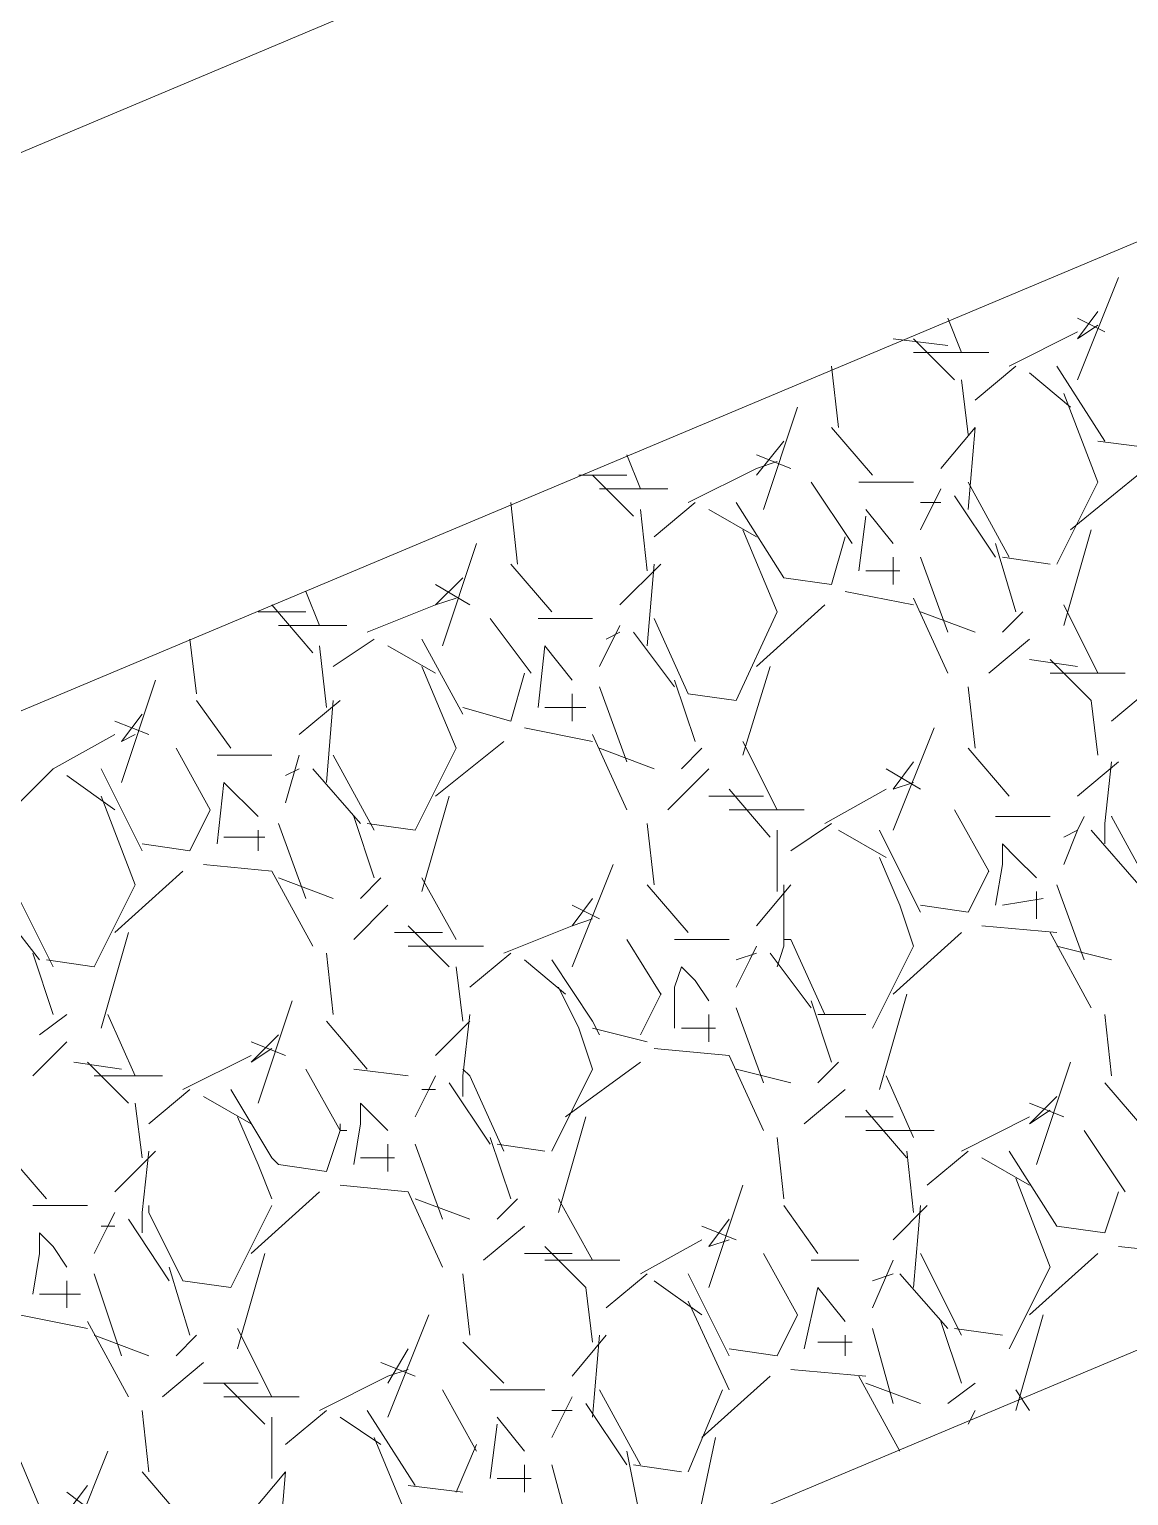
# Model space of a CAD drawing. Header units: metres. Extents: x 536111 to 536507, y 1836388 to 1836665.
# Drawn here: x 536276.285 to 536277.895, y 1836510.005 to 1836512.153 of the extents above; entities that cross this region are included whole.
import ezdxf

# ---------------------------------------------------------------- set-up
doc = ezdxf.new("R2010")
doc.units = ezdxf.units.M
doc.header["$MEASUREMENT"] = 0
doc.layers.add('Level 38', color=1, linetype='Continuous', lineweight=0)
doc.layers.add('Level 42', color=1, linetype='Continuous', lineweight=0)

msp = doc.modelspace()

# ---------------------------------------------------------------- linework, layer by layer
at = {"layer": 'Level 38', "color": 7, "linetype": 'Continuous', "lineweight": 0}
msp.add_line((536266.3, 1836533.75), (536276.75, 1836508.92), dxfattribs=at)
msp.add_line((536266.3, 1836533.75), (536276.75, 1836508.92), dxfattribs=at)
at = {"layer": 'Level 42', "color": 7, "linetype": 'Continuous', "lineweight": 0}
for p, q in [((536279.23, 1836513.22), (536271.95, 1836510.15)), ((536279.23, 1836513.22), (536271.95, 1836510.15)), ((536278.83, 1836512.23), (536272.93, 1836509.75)), ((536278.83, 1836512.23), (536272.93, 1836509.75)), ((536277.88, 1836511.79), (536277.82, 1836511.64)), ((536277.88, 1836511.79), (536277.82, 1836511.64)), ((536277.65, 1836511.68), (536277.63, 1836511.73)), ((536277.65, 1836511.68), (536277.63, 1836511.73)), ((536277.82, 1836511.7), (536277.85, 1836511.74)), ((536277.82, 1836511.7), (536277.85, 1836511.74)), ((536277.82, 1836511.73), (536277.86, 1836511.71)), ((536277.82, 1836511.73), (536277.86, 1836511.71)), ((536277.82, 1836511.71), (536277.72, 1836511.66)), ((536277.82, 1836511.71), (536277.72, 1836511.66)), ((536277.82, 1836511.7), (536277.85, 1836511.72)), ((536277.82, 1836511.7), (536277.85, 1836511.72)), ((536277.63, 1836511.69), (536277.55, 1836511.7)), ((536277.63, 1836511.69), (536277.55, 1836511.7)), ((536277.64, 1836511.64), (536277.58, 1836511.7)), ((536277.64, 1836511.64), (536277.58, 1836511.7)), ((536277.69, 1836511.68), (536277.58, 1836511.68)), ((536277.69, 1836511.68), (536277.58, 1836511.68)), ((536277.47, 1836511.57), (536277.46, 1836511.66)), ((536277.47, 1836511.57), (536277.46, 1836511.66)), ((536277.73, 1836511.66), (536277.67, 1836511.61)), ((536277.73, 1836511.66), (536277.67, 1836511.61)), ((536277.81, 1836511.6), (536277.75, 1836511.65)), ((536277.81, 1836511.6), (536277.75, 1836511.65)), ((536277.86, 1836511.55), (536277.79, 1836511.66)), ((536277.86, 1836511.55), (536277.79, 1836511.66)), ((536277.66, 1836511.56), (536277.65, 1836511.64)), ((536277.66, 1836511.56), (536277.65, 1836511.64)), ((536277.85, 1836511.49), (536277.8, 1836511.62)), ((536277.85, 1836511.49), (536277.8, 1836511.62)), ((536277.41, 1836511.6), (536277.36, 1836511.45)), ((536277.41, 1836511.6), (536277.36, 1836511.45)), ((536277.52, 1836511.5), (536277.46, 1836511.57)), ((536277.52, 1836511.5), (536277.46, 1836511.57)), ((536277.62, 1836511.51), (536277.67, 1836511.57)), ((536277.62, 1836511.51), (536277.67, 1836511.57)), ((536277.67, 1836511.57), (536277.66, 1836511.45)), ((536277.67, 1836511.57), (536277.66, 1836511.45)), ((536277.35, 1836511.5), (536277.39, 1836511.55)), ((536277.35, 1836511.5), (536277.39, 1836511.55)), ((536277.93, 1836511.54), (536277.85, 1836511.55)), ((536277.93, 1836511.54), (536277.85, 1836511.55)), ((536277.18, 1836511.48), (536277.16, 1836511.53)), ((536277.18, 1836511.48), (536277.16, 1836511.53)), ((536277.35, 1836511.53), (536277.4, 1836511.51)), ((536277.35, 1836511.53), (536277.4, 1836511.51)), ((536277.35, 1836511.51), (536277.38, 1836511.52)), ((536277.35, 1836511.51), (536277.38, 1836511.52)), ((536277.16, 1836511.5), (536277.09, 1836511.5)), ((536277.16, 1836511.5), (536277.09, 1836511.5)), ((536277.17, 1836511.44), (536277.11, 1836511.5)), ((536277.17, 1836511.44), (536277.11, 1836511.5)), ((536277.35, 1836511.51), (536277.25, 1836511.46)), ((536277.35, 1836511.51), (536277.25, 1836511.46)), ((536277.81, 1836511.42), (536277.92, 1836511.51)), ((536277.81, 1836511.42), (536277.92, 1836511.51)), ((536277.22, 1836511.48), (536277.12, 1836511.48)), ((536277.22, 1836511.48), (536277.12, 1836511.48)), ((536277.43, 1836511.49), (536277.49, 1836511.4)), ((536277.43, 1836511.49), (536277.49, 1836511.4)), ((536277.58, 1836511.49), (536277.5, 1836511.49)), ((536277.58, 1836511.49), (536277.5, 1836511.49)), ((536277.62, 1836511.48), (536277.59, 1836511.42)), ((536277.62, 1836511.48), (536277.59, 1836511.42)), ((536277.64, 1836511.47), (536277.7, 1836511.38)), ((536277.64, 1836511.47), (536277.7, 1836511.38)), ((536277.66, 1836511.49), (536277.72, 1836511.38)), ((536277.66, 1836511.49), (536277.72, 1836511.38)), ((536277.66, 1836511.49), (536277.72, 1836511.38)), ((536277.66, 1836511.49), (536277.72, 1836511.38)), ((536277.79, 1836511.37), (536277.85, 1836511.49)), ((536277.79, 1836511.37), (536277.85, 1836511.49)), ((536277, 1836511.37), (536276.99, 1836511.46)), ((536277, 1836511.37), (536276.99, 1836511.46)), ((536277.19, 1836511.36), (536277.18, 1836511.45)), ((536277.19, 1836511.36), (536277.18, 1836511.45)), ((536277.26, 1836511.46), (536277.2, 1836511.41)), ((536277.26, 1836511.46), (536277.2, 1836511.41)), ((536277.35, 1836511.41), (536277.28, 1836511.45)), ((536277.35, 1836511.41), (536277.28, 1836511.45)), ((536277.39, 1836511.35), (536277.32, 1836511.46)), ((536277.39, 1836511.35), (536277.32, 1836511.46)), ((536277.51, 1836511.45), (536277.55, 1836511.4)), ((536277.51, 1836511.45), (536277.55, 1836511.4)), ((536277.59, 1836511.46), (536277.62, 1836511.46)), ((536277.59, 1836511.46), (536277.62, 1836511.46)), ((536277.5, 1836511.36), (536277.51, 1836511.44)), ((536277.5, 1836511.36), (536277.51, 1836511.44)), ((536277.38, 1836511.3), (536277.33, 1836511.42)), ((536277.38, 1836511.3), (536277.33, 1836511.42)), ((536277.48, 1836511.41), (536277.46, 1836511.34)), ((536277.48, 1836511.41), (536277.46, 1836511.34)), ((536277.8, 1836511.28), (536277.84, 1836511.42)), ((536277.8, 1836511.28), (536277.84, 1836511.42)), ((536276.94, 1836511.4), (536276.89, 1836511.25)), ((536276.94, 1836511.4), (536276.89, 1836511.25)), ((536277.7, 1836511.4), (536277.73, 1836511.3)), ((536277.7, 1836511.4), (536277.73, 1836511.3)), ((536277.05, 1836511.3), (536276.99, 1836511.37)), ((536277.05, 1836511.3), (536276.99, 1836511.37)), ((536277.15, 1836511.31), (536277.21, 1836511.37)), ((536277.15, 1836511.31), (536277.21, 1836511.37)), ((536277.2, 1836511.37), (536277.19, 1836511.25)), ((536277.2, 1836511.37), (536277.19, 1836511.25)), ((536277.55, 1836511.38), (536277.55, 1836511.34)), ((536277.55, 1836511.38), (536277.55, 1836511.34)), ((536277.59, 1836511.38), (536277.63, 1836511.27)), ((536277.59, 1836511.38), (536277.63, 1836511.27)), ((536277.71, 1836511.38), (536277.78, 1836511.37)), ((536277.71, 1836511.38), (536277.78, 1836511.37)), ((536276.88, 1836511.31), (536276.92, 1836511.35)), ((536276.88, 1836511.31), (536276.92, 1836511.35)), ((536276.88, 1836511.34), (536276.93, 1836511.31)), ((536276.88, 1836511.34), (536276.93, 1836511.31)), ((536277.46, 1836511.34), (536277.39, 1836511.35)), ((536277.46, 1836511.34), (536277.39, 1836511.35)), ((536277.56, 1836511.36), (536277.51, 1836511.36)), ((536277.56, 1836511.36), (536277.51, 1836511.36)), ((536276.71, 1836511.28), (536276.69, 1836511.33)), ((536276.71, 1836511.28), (536276.69, 1836511.33)), ((536276.88, 1836511.31), (536276.91, 1836511.32)), ((536276.88, 1836511.31), (536276.91, 1836511.32)), ((536277.48, 1836511.33), (536277.58, 1836511.31)), ((536277.48, 1836511.33), (536277.58, 1836511.31)), ((536277.58, 1836511.32), (536277.63, 1836511.21)), ((536277.58, 1836511.32), (536277.63, 1836511.21)), ((536276.69, 1836511.3), (536276.62, 1836511.3)), ((536276.69, 1836511.3), (536276.62, 1836511.3)), ((536276.7, 1836511.24), (536276.64, 1836511.31)), ((536276.7, 1836511.24), (536276.64, 1836511.31)), ((536276.88, 1836511.31), (536276.78, 1836511.27)), ((536276.88, 1836511.31), (536276.78, 1836511.27)), ((536277.32, 1836511.17), (536277.38, 1836511.3)), ((536277.32, 1836511.17), (536277.38, 1836511.3)), ((536277.35, 1836511.22), (536277.45, 1836511.31)), ((536277.35, 1836511.22), (536277.45, 1836511.31)), ((536277.59, 1836511.3), (536277.67, 1836511.27)), ((536277.59, 1836511.3), (536277.67, 1836511.27)), ((536277.71, 1836511.27), (536277.74, 1836511.3)), ((536277.71, 1836511.27), (536277.74, 1836511.3)), ((536277.85, 1836511.21), (536277.8, 1836511.31)), ((536277.85, 1836511.21), (536277.8, 1836511.31)), ((536276.75, 1836511.28), (536276.65, 1836511.28)), ((536276.75, 1836511.28), (536276.65, 1836511.28)), ((536276.96, 1836511.29), (536277.02, 1836511.21)), ((536276.96, 1836511.29), (536277.02, 1836511.21)), ((536277.11, 1836511.29), (536277.03, 1836511.29)), ((536277.11, 1836511.29), (536277.03, 1836511.29)), ((536277.15, 1836511.28), (536277.12, 1836511.22)), ((536277.15, 1836511.28), (536277.12, 1836511.22)), ((536277.2, 1836511.29), (536277.25, 1836511.18)), ((536277.2, 1836511.29), (536277.25, 1836511.18)), ((536277.2, 1836511.29), (536277.25, 1836511.18)), ((536277.2, 1836511.29), (536277.25, 1836511.18)), ((536276.53, 1836511.18), (536276.52, 1836511.26)), ((536276.53, 1836511.18), (536276.52, 1836511.26)), ((536276.79, 1836511.26), (536276.73, 1836511.22)), ((536276.79, 1836511.26), (536276.73, 1836511.22)), ((536276.92, 1836511.15), (536276.86, 1836511.26)), ((536276.92, 1836511.15), (536276.86, 1836511.26)), ((536277.13, 1836511.26), (536277.15, 1836511.27)), ((536277.13, 1836511.26), (536277.15, 1836511.27)), ((536277.17, 1836511.27), (536277.23, 1836511.19)), ((536277.17, 1836511.27), (536277.23, 1836511.19)), ((536277.69, 1836511.21), (536277.75, 1836511.26)), ((536277.69, 1836511.21), (536277.75, 1836511.26)), ((536276.72, 1836511.16), (536276.71, 1836511.25)), ((536276.72, 1836511.16), (536276.71, 1836511.25)), ((536276.88, 1836511.21), (536276.81, 1836511.25)), ((536276.88, 1836511.21), (536276.81, 1836511.25)), ((536277.03, 1836511.16), (536277.04, 1836511.25)), ((536277.03, 1836511.16), (536277.04, 1836511.25)), ((536277.04, 1836511.25), (536277.08, 1836511.2)), ((536277.04, 1836511.25), (536277.08, 1836511.2)), ((536276.91, 1836511.1), (536276.86, 1836511.22)), ((536276.91, 1836511.1), (536276.86, 1836511.22)), ((536277.33, 1836511.09), (536277.37, 1836511.22)), ((536277.33, 1836511.09), (536277.37, 1836511.22)), ((536277.82, 1836511.22), (536277.75, 1836511.23)), ((536277.82, 1836511.22), (536277.75, 1836511.23)), ((536277.84, 1836511.17), (536277.78, 1836511.23)), ((536277.84, 1836511.17), (536277.78, 1836511.23)), ((536276.47, 1836511.2), (536276.42, 1836511.05)), ((536276.47, 1836511.2), (536276.42, 1836511.05)), ((536277.01, 1836511.21), (536276.99, 1836511.14)), ((536277.01, 1836511.21), (536276.99, 1836511.14)), ((536277.12, 1836511.19), (536277.16, 1836511.08)), ((536277.12, 1836511.19), (536277.16, 1836511.08)), ((536277.23, 1836511.2), (536277.26, 1836511.11)), ((536277.23, 1836511.2), (536277.26, 1836511.11)), ((536277.67, 1836511.1), (536277.66, 1836511.19)), ((536277.67, 1836511.1), (536277.66, 1836511.19)), ((536277.89, 1836511.21), (536277.78, 1836511.21)), ((536277.89, 1836511.21), (536277.78, 1836511.21)), ((536277.93, 1836511.19), (536277.87, 1836511.14)), ((536277.93, 1836511.19), (536277.87, 1836511.14)), ((536276.58, 1836511.1), (536276.53, 1836511.17)), ((536276.58, 1836511.1), (536276.53, 1836511.17)), ((536276.68, 1836511.12), (536276.74, 1836511.17)), ((536276.68, 1836511.12), (536276.74, 1836511.17)), ((536276.73, 1836511.17), (536276.72, 1836511.05)), ((536276.73, 1836511.17), (536276.72, 1836511.05)), ((536277.08, 1836511.18), (536277.08, 1836511.14)), ((536277.08, 1836511.18), (536277.08, 1836511.14)), ((536277.25, 1836511.18), (536277.32, 1836511.17)), ((536277.25, 1836511.18), (536277.32, 1836511.17)), ((536277.85, 1836511.09), (536277.84, 1836511.17)), ((536277.85, 1836511.09), (536277.84, 1836511.17)), ((536276.42, 1836511.11), (536276.45, 1836511.15)), ((536276.42, 1836511.11), (536276.45, 1836511.15)), ((536276.99, 1836511.14), (536276.92, 1836511.16)), ((536276.99, 1836511.14), (536276.92, 1836511.16)), ((536277.1, 1836511.16), (536277.04, 1836511.16)), ((536277.1, 1836511.16), (536277.04, 1836511.16)), ((536276.41, 1836511.14), (536276.46, 1836511.12)), ((536276.41, 1836511.14), (536276.46, 1836511.12)), ((536277.01, 1836511.13), (536277.11, 1836511.11)), ((536277.01, 1836511.13), (536277.11, 1836511.11)), ((536277.61, 1836511.13), (536277.55, 1836510.98)), ((536277.61, 1836511.13), (536277.55, 1836510.98)), ((536276.41, 1836511.12), (536276.32, 1836511.07)), ((536276.41, 1836511.12), (536276.32, 1836511.07)), ((536276.42, 1836511.11), (536276.44, 1836511.12)), ((536276.42, 1836511.11), (536276.44, 1836511.12)), ((536276.88, 1836511.03), (536276.98, 1836511.11)), ((536276.88, 1836511.03), (536276.98, 1836511.11)), ((536277.11, 1836511.12), (536277.16, 1836511.01)), ((536277.11, 1836511.12), (536277.16, 1836511.01)), ((536277.38, 1836511.01), (536277.33, 1836511.11)), ((536277.38, 1836511.01), (536277.33, 1836511.11)), ((536276.5, 1836511.1), (536276.55, 1836511.01)), ((536276.5, 1836511.1), (536276.55, 1836511.01)), ((536276.64, 1836511.09), (536276.56, 1836511.09)), ((536276.64, 1836511.09), (536276.56, 1836511.09)), ((536276.68, 1836511.09), (536276.66, 1836511.02)), ((536276.68, 1836511.09), (536276.66, 1836511.02)), ((536276.73, 1836511.09), (536276.79, 1836510.98)), ((536276.73, 1836511.09), (536276.79, 1836510.98)), ((536276.73, 1836511.09), (536276.79, 1836510.98)), ((536276.73, 1836511.09), (536276.79, 1836510.98)), ((536276.85, 1836510.98), (536276.91, 1836511.1)), ((536276.85, 1836510.98), (536276.91, 1836511.1)), ((536277.12, 1836511.1), (536277.2, 1836511.07)), ((536277.12, 1836511.1), (536277.2, 1836511.07)), ((536277.24, 1836511.07), (536277.27, 1836511.1)), ((536277.24, 1836511.07), (536277.27, 1836511.1)), ((536277.72, 1836511.03), (536277.66, 1836511.1)), ((536277.72, 1836511.03), (536277.66, 1836511.1)), ((536276.32, 1836511.07), (536276.27, 1836511.02)), ((536276.32, 1836511.07), (536276.27, 1836511.02)), ((536276.45, 1836510.95), (536276.39, 1836511.07)), ((536276.45, 1836510.95), (536276.39, 1836511.07)), ((536276.66, 1836511.06), (536276.68, 1836511.07)), ((536276.66, 1836511.06), (536276.68, 1836511.07)), ((536276.7, 1836511.07), (536276.77, 1836510.99)), ((536276.7, 1836511.07), (536276.77, 1836510.99)), ((536277.22, 1836511.01), (536277.28, 1836511.07)), ((536277.22, 1836511.01), (536277.28, 1836511.07)), ((536277.54, 1836511.07), (536277.59, 1836511.04)), ((536277.54, 1836511.07), (536277.59, 1836511.04)), ((536277.55, 1836511.04), (536277.58, 1836511.08)), ((536277.55, 1836511.04), (536277.58, 1836511.08)), ((536277.82, 1836511.03), (536277.88, 1836511.08)), ((536277.82, 1836511.03), (536277.88, 1836511.08)), ((536277.87, 1836511.08), (536277.86, 1836510.99)), ((536277.87, 1836511.08), (536277.86, 1836510.99)), ((536276.41, 1836511.01), (536276.34, 1836511.06)), ((536276.41, 1836511.01), (536276.34, 1836511.06)), ((536276.56, 1836510.96), (536276.57, 1836511.05)), ((536276.56, 1836510.96), (536276.57, 1836511.05)), ((536276.57, 1836511.05), (536276.62, 1836511)), ((536276.57, 1836511.05), (536276.62, 1836511)), ((536277.37, 1836510.97), (536277.31, 1836511.04)), ((536277.37, 1836510.97), (536277.31, 1836511.04)), ((536277.54, 1836511.04), (536277.45, 1836510.99)), ((536277.54, 1836511.04), (536277.45, 1836510.99)), ((536277.55, 1836511.04), (536277.58, 1836511.05)), ((536277.55, 1836511.04), (536277.58, 1836511.05)), ((536276.44, 1836510.9), (536276.39, 1836511.03)), ((536276.44, 1836510.9), (536276.39, 1836511.03)), ((536276.86, 1836510.89), (536276.9, 1836511.03)), ((536276.86, 1836510.89), (536276.9, 1836511.03)), ((536277.36, 1836511.03), (536277.28, 1836511.03)), ((536277.36, 1836511.03), (536277.28, 1836511.03)), ((536276.55, 1836511.01), (536276.52, 1836510.95)), ((536276.55, 1836511.01), (536276.52, 1836510.95)), ((536276.76, 1836511), (536276.79, 1836510.91)), ((536276.76, 1836511), (536276.79, 1836510.91)), ((536277.42, 1836511.01), (536277.31, 1836511.01)), ((536277.42, 1836511.01), (536277.31, 1836511.01)), ((536277.64, 1836511.01), (536277.69, 1836510.92)), ((536277.64, 1836511.01), (536277.69, 1836510.92)), ((536277.78, 1836511), (536277.7, 1836511)), ((536277.78, 1836511), (536277.7, 1836511)), ((536277.83, 1836511), (536277.82, 1836510.98)), ((536277.83, 1836511), (536277.82, 1836510.98)), ((536277.87, 1836511), (536277.93, 1836510.89)), ((536277.87, 1836511), (536277.93, 1836510.89)), ((536277.87, 1836511), (536277.93, 1836510.89)), ((536277.87, 1836511), (536277.93, 1836510.89)), ((536276.62, 1836510.98), (536276.62, 1836510.95)), ((536276.62, 1836510.98), (536276.62, 1836510.95)), ((536276.65, 1836510.99), (536276.69, 1836510.88)), ((536276.65, 1836510.99), (536276.69, 1836510.88)), ((536276.78, 1836510.99), (536276.85, 1836510.98)), ((536276.78, 1836510.99), (536276.85, 1836510.98)), ((536277.2, 1836510.9), (536277.19, 1836510.99)), ((536277.2, 1836510.9), (536277.19, 1836510.99)), ((536277.38, 1836510.89), (536277.38, 1836510.98)), ((536277.38, 1836510.89), (536277.38, 1836510.98)), ((536277.46, 1836510.99), (536277.4, 1836510.95)), ((536277.46, 1836510.99), (536277.4, 1836510.95)), ((536277.54, 1836510.94), (536277.47, 1836510.98)), ((536277.54, 1836510.94), (536277.47, 1836510.98)), ((536277.58, 1836510.88), (536277.53, 1836510.98)), ((536277.58, 1836510.88), (536277.53, 1836510.98)), ((536277.82, 1836510.98), (536277.8, 1836510.93)), ((536277.8, 1836510.97), (536277.82, 1836510.98)), ((536277.82, 1836510.98), (536277.8, 1836510.93)), ((536277.8, 1836510.97), (536277.82, 1836510.98)), ((536277.84, 1836510.98), (536277.91, 1836510.9)), ((536277.84, 1836510.98), (536277.91, 1836510.9)), ((536277.86, 1836510.99), (536277.86, 1836510.96)), ((536277.86, 1836510.99), (536277.86, 1836510.96)), ((536276.52, 1836510.95), (536276.45, 1836510.96)), ((536276.52, 1836510.95), (536276.45, 1836510.96)), ((536276.63, 1836510.97), (536276.57, 1836510.97)), ((536276.63, 1836510.97), (536276.57, 1836510.97)), ((536277.71, 1836510.93), (536277.71, 1836510.96)), ((536277.71, 1836510.96), (536277.73, 1836510.94)), ((536277.71, 1836510.93), (536277.71, 1836510.96)), ((536277.71, 1836510.96), (536277.73, 1836510.94)), ((536277.56, 1836510.87), (536277.53, 1836510.94)), ((536277.56, 1836510.87), (536277.53, 1836510.94)), ((536277.73, 1836510.94), (536277.76, 1836510.91)), ((536277.73, 1836510.94), (536277.76, 1836510.91)), ((536276.41, 1836510.83), (536276.51, 1836510.92)), ((536276.41, 1836510.83), (536276.51, 1836510.92)), ((536276.54, 1836510.93), (536276.64, 1836510.92)), ((536276.54, 1836510.93), (536276.64, 1836510.92)), ((536276.64, 1836510.92), (536276.7, 1836510.81)), ((536276.64, 1836510.92), (536276.7, 1836510.81)), ((536277.14, 1836510.93), (536277.08, 1836510.78)), ((536277.14, 1836510.93), (536277.08, 1836510.78)), ((536277.69, 1836510.92), (536277.66, 1836510.86)), ((536277.69, 1836510.92), (536277.66, 1836510.86)), ((536277.7, 1836510.87), (536277.71, 1836510.93)), ((536277.7, 1836510.87), (536277.71, 1836510.93)), ((536276.26, 1836510.9), (536276.32, 1836510.78)), ((536276.26, 1836510.9), (536276.32, 1836510.78)), ((536276.26, 1836510.9), (536276.32, 1836510.78)), ((536276.26, 1836510.9), (536276.32, 1836510.78)), ((536276.38, 1836510.78), (536276.44, 1836510.9)), ((536276.38, 1836510.78), (536276.44, 1836510.9)), ((536276.65, 1836510.91), (536276.73, 1836510.88)), ((536276.65, 1836510.91), (536276.73, 1836510.88)), ((536276.77, 1836510.88), (536276.8, 1836510.91)), ((536276.77, 1836510.88), (536276.8, 1836510.91)), ((536276.91, 1836510.82), (536276.86, 1836510.91)), ((536276.91, 1836510.82), (536276.86, 1836510.91)), ((536277.25, 1836510.83), (536277.19, 1836510.9)), ((536277.25, 1836510.83), (536277.19, 1836510.9)), ((536277.35, 1836510.84), (536277.4, 1836510.9)), ((536277.35, 1836510.84), (536277.4, 1836510.9)), ((536277.39, 1836510.9), (536277.39, 1836510.81)), ((536277.39, 1836510.9), (536277.39, 1836510.81)), ((536277.76, 1836510.89), (536277.76, 1836510.85)), ((536277.76, 1836510.89), (536277.76, 1836510.85)), ((536277.79, 1836510.9), (536277.83, 1836510.79)), ((536277.79, 1836510.9), (536277.83, 1836510.79)), ((536276.23, 1836510.88), (536276.3, 1836510.79)), ((536276.23, 1836510.88), (536276.3, 1836510.79)), ((536276.76, 1836510.82), (536276.81, 1836510.87)), ((536276.76, 1836510.82), (536276.81, 1836510.87)), ((536277.08, 1836510.84), (536277.11, 1836510.88)), ((536277.08, 1836510.84), (536277.11, 1836510.88)), ((536277.08, 1836510.87), (536277.12, 1836510.85)), ((536277.08, 1836510.87), (536277.12, 1836510.85)), ((536277.58, 1836510.81), (536277.56, 1836510.87)), ((536277.58, 1836510.81), (536277.56, 1836510.87)), ((536277.59, 1836510.86), (536277.58, 1836510.88)), ((536277.59, 1836510.86), (536277.58, 1836510.88)), ((536277.66, 1836510.86), (536277.59, 1836510.87)), ((536277.66, 1836510.86), (536277.59, 1836510.87)), ((536277.77, 1836510.88), (536277.71, 1836510.87)), ((536277.77, 1836510.88), (536277.71, 1836510.87)), ((536279.41, 1836510.85), (536273.51, 1836508.37)), ((536279.41, 1836510.85), (536273.51, 1836508.37)), ((536277.08, 1836510.84), (536277.11, 1836510.85)), ((536277.08, 1836510.84), (536277.11, 1836510.85)), ((536276.39, 1836510.69), (536276.43, 1836510.83)), ((536276.39, 1836510.69), (536276.43, 1836510.83)), ((536276.89, 1836510.83), (536276.82, 1836510.83)), ((536276.89, 1836510.83), (536276.82, 1836510.83)), ((536276.9, 1836510.78), (536276.84, 1836510.84)), ((536276.9, 1836510.78), (536276.84, 1836510.84)), ((536277.08, 1836510.84), (536276.98, 1836510.8)), ((536277.08, 1836510.84), (536276.98, 1836510.8)), ((536277.55, 1836510.74), (536277.65, 1836510.83)), ((536277.55, 1836510.74), (536277.65, 1836510.83)), ((536277.68, 1836510.84), (536277.79, 1836510.83)), ((536277.68, 1836510.84), (536277.79, 1836510.83)), ((536277.78, 1836510.83), (536277.84, 1836510.72)), ((536277.78, 1836510.83), (536277.84, 1836510.72)), ((536276.95, 1836510.81), (536276.84, 1836510.81)), ((536276.95, 1836510.81), (536276.84, 1836510.81)), ((536277.16, 1836510.82), (536277.21, 1836510.74)), ((536277.16, 1836510.82), (536277.21, 1836510.74)), ((536277.31, 1836510.82), (536277.23, 1836510.82)), ((536277.31, 1836510.82), (536277.23, 1836510.82)), ((536277.35, 1836510.81), (536277.34, 1836510.79)), ((536277.35, 1836510.81), (536277.34, 1836510.79)), ((536277.39, 1836510.81), (536277.38, 1836510.78)), ((536277.39, 1836510.81), (536277.38, 1836510.78)), ((536277.39, 1836510.82), (536277.4, 1836510.82)), ((536277.39, 1836510.82), (536277.4, 1836510.82)), ((536277.39, 1836510.82), (536277.4, 1836510.82)), ((536277.39, 1836510.82), (536277.4, 1836510.82)), ((536277.4, 1836510.82), (536277.45, 1836510.71)), ((536277.4, 1836510.82), (536277.45, 1836510.71)), ((536277.4, 1836510.82), (536277.45, 1836510.71)), ((536277.4, 1836510.82), (536277.45, 1836510.71)), ((536277.52, 1836510.69), (536277.58, 1836510.81)), ((536277.52, 1836510.69), (536277.58, 1836510.81)), ((536277.79, 1836510.81), (536277.87, 1836510.79)), ((536277.79, 1836510.81), (536277.87, 1836510.79)), ((536276.29, 1836510.8), (536276.32, 1836510.71)), ((536276.29, 1836510.8), (536276.32, 1836510.71)), ((536276.31, 1836510.79), (536276.38, 1836510.78)), ((536276.31, 1836510.79), (536276.38, 1836510.78)), ((536276.73, 1836510.71), (536276.72, 1836510.8)), ((536276.73, 1836510.71), (536276.72, 1836510.8)), ((536276.99, 1836510.8), (536276.93, 1836510.75)), ((536276.99, 1836510.8), (536276.93, 1836510.75)), ((536277.07, 1836510.74), (536277.01, 1836510.79)), ((536277.07, 1836510.74), (536277.01, 1836510.79)), ((536277.11, 1836510.7), (536277.05, 1836510.79)), ((536277.11, 1836510.7), (536277.05, 1836510.79)), ((536277.32, 1836510.79), (536277.35, 1836510.8)), ((536277.32, 1836510.79), (536277.35, 1836510.8)), ((536277.34, 1836510.79), (536277.32, 1836510.75)), ((536277.34, 1836510.79), (536277.32, 1836510.75)), ((536277.37, 1836510.8), (536277.43, 1836510.72)), ((536277.37, 1836510.8), (536277.43, 1836510.72)), ((536276.92, 1836510.7), (536276.91, 1836510.78)), ((536276.92, 1836510.7), (536276.91, 1836510.78)), ((536277.23, 1836510.75), (536277.24, 1836510.78)), ((536277.23, 1836510.75), (536277.24, 1836510.78)), ((536277.24, 1836510.78), (536277.26, 1836510.76)), ((536277.24, 1836510.78), (536277.26, 1836510.76)), ((536277.26, 1836510.76), (536277.28, 1836510.73)), ((536277.26, 1836510.76), (536277.28, 1836510.73)), ((536277.09, 1836510.69), (536277.06, 1836510.75)), ((536277.09, 1836510.69), (536277.06, 1836510.75)), ((536277.21, 1836510.74), (536277.18, 1836510.68)), ((536277.21, 1836510.74), (536277.18, 1836510.68)), ((536277.23, 1836510.69), (536277.23, 1836510.75)), ((536277.23, 1836510.69), (536277.23, 1836510.75)), ((536277.53, 1836510.6), (536277.57, 1836510.74)), ((536277.53, 1836510.6), (536277.57, 1836510.74)), ((536276.67, 1836510.73), (536276.62, 1836510.58)), ((536276.67, 1836510.73), (536276.62, 1836510.58)), ((536277.32, 1836510.72), (536277.36, 1836510.61)), ((536277.32, 1836510.72), (536277.36, 1836510.61)), ((536277.43, 1836510.73), (536277.46, 1836510.64)), ((536277.43, 1836510.73), (536277.46, 1836510.64)), ((536276.3, 1836510.68), (536276.34, 1836510.71)), ((536276.3, 1836510.68), (536276.34, 1836510.71)), ((536276.44, 1836510.62), (536276.4, 1836510.71)), ((536276.44, 1836510.62), (536276.4, 1836510.71)), ((536276.78, 1836510.63), (536276.72, 1836510.7)), ((536276.78, 1836510.63), (536276.72, 1836510.7)), ((536276.88, 1836510.65), (536276.93, 1836510.7)), ((536276.88, 1836510.65), (536276.93, 1836510.7)), ((536276.93, 1836510.71), (536276.92, 1836510.62)), ((536276.93, 1836510.71), (536276.92, 1836510.62)), ((536277.12, 1836510.68), (536277.11, 1836510.7)), ((536277.12, 1836510.68), (536277.11, 1836510.7)), ((536277.28, 1836510.71), (536277.28, 1836510.67)), ((536277.28, 1836510.71), (536277.28, 1836510.67)), ((536277.44, 1836510.71), (536277.51, 1836510.71)), ((536277.44, 1836510.71), (536277.51, 1836510.71)), ((536277.87, 1836510.62), (536277.86, 1836510.71)), ((536277.87, 1836510.62), (536277.86, 1836510.71)), ((536276.61, 1836510.64), (536276.65, 1836510.68)), ((536276.61, 1836510.64), (536276.65, 1836510.68)), ((536277.11, 1836510.63), (536277.09, 1836510.69)), ((536277.11, 1836510.63), (536277.09, 1836510.69)), ((536277.19, 1836510.67), (536277.11, 1836510.69)), ((536277.19, 1836510.67), (536277.11, 1836510.69)), ((536277.29, 1836510.69), (536277.24, 1836510.69)), ((536277.29, 1836510.69), (536277.24, 1836510.69)), ((536276.29, 1836510.62), (536276.34, 1836510.67)), ((536276.29, 1836510.62), (536276.34, 1836510.67)), ((536276.61, 1836510.67), (536276.66, 1836510.65)), ((536276.61, 1836510.67), (536276.66, 1836510.65)), ((536276.61, 1836510.64), (536276.64, 1836510.66)), ((536276.61, 1836510.64), (536276.64, 1836510.66)), ((536277.2, 1836510.66), (536277.31, 1836510.65)), ((536277.2, 1836510.66), (536277.31, 1836510.65)), ((536276.42, 1836510.63), (536276.35, 1836510.64)), ((536276.42, 1836510.63), (536276.35, 1836510.64)), ((536276.43, 1836510.58), (536276.37, 1836510.64)), ((536276.43, 1836510.58), (536276.37, 1836510.64)), ((536276.61, 1836510.65), (536276.51, 1836510.6)), ((536276.61, 1836510.65), (536276.51, 1836510.6)), ((536277.07, 1836510.56), (536277.18, 1836510.64)), ((536277.07, 1836510.56), (536277.18, 1836510.64)), ((536277.31, 1836510.65), (536277.36, 1836510.54)), ((536277.31, 1836510.65), (536277.36, 1836510.54)), ((536277.44, 1836510.61), (536277.47, 1836510.64)), ((536277.44, 1836510.61), (536277.47, 1836510.64)), ((536277.81, 1836510.64), (536277.76, 1836510.49)), ((536277.81, 1836510.64), (536277.76, 1836510.49)), ((536276.48, 1836510.62), (536276.38, 1836510.62)), ((536276.48, 1836510.62), (536276.38, 1836510.62)), ((536276.69, 1836510.63), (536276.74, 1836510.54)), ((536276.69, 1836510.63), (536276.74, 1836510.54)), ((536276.84, 1836510.62), (536276.76, 1836510.63)), ((536276.84, 1836510.62), (536276.76, 1836510.63)), ((536276.88, 1836510.62), (536276.87, 1836510.6)), ((536276.88, 1836510.62), (536276.87, 1836510.6)), ((536276.9, 1836510.61), (536276.96, 1836510.52)), ((536276.9, 1836510.61), (536276.96, 1836510.52)), ((536276.92, 1836510.63), (536276.93, 1836510.62)), ((536276.92, 1836510.63), (536276.93, 1836510.62)), ((536276.92, 1836510.63), (536276.93, 1836510.62)), ((536276.92, 1836510.63), (536276.93, 1836510.62)), ((536276.92, 1836510.62), (536276.92, 1836510.59)), ((536276.92, 1836510.62), (536276.92, 1836510.59)), ((536276.93, 1836510.62), (536276.98, 1836510.51)), ((536276.93, 1836510.62), (536276.98, 1836510.51)), ((536276.93, 1836510.62), (536276.98, 1836510.51)), ((536276.93, 1836510.62), (536276.98, 1836510.51)), ((536277.05, 1836510.51), (536277.11, 1836510.63)), ((536277.05, 1836510.51), (536277.11, 1836510.63)), ((536277.32, 1836510.63), (536277.4, 1836510.61)), ((536277.32, 1836510.63), (536277.4, 1836510.61)), ((536277.58, 1836510.53), (536277.54, 1836510.62)), ((536277.58, 1836510.53), (536277.54, 1836510.62)), ((536277.92, 1836510.54), (536277.86, 1836510.61)), ((536277.92, 1836510.54), (536277.86, 1836510.61)), ((536276.52, 1836510.6), (536276.46, 1836510.55)), ((536276.52, 1836510.6), (536276.46, 1836510.55)), ((536276.61, 1836510.55), (536276.54, 1836510.59)), ((536276.61, 1836510.55), (536276.54, 1836510.59)), ((536276.64, 1836510.5), (536276.58, 1836510.6)), ((536276.64, 1836510.5), (536276.58, 1836510.6)), ((536276.87, 1836510.6), (536276.85, 1836510.56)), ((536276.87, 1836510.6), (536276.85, 1836510.56)), ((536276.86, 1836510.6), (536276.88, 1836510.6)), ((536276.86, 1836510.6), (536276.88, 1836510.6)), ((536277.42, 1836510.55), (536277.48, 1836510.6)), ((536277.42, 1836510.55), (536277.48, 1836510.6)), ((536277.75, 1836510.55), (536277.79, 1836510.59)), ((536277.75, 1836510.55), (536277.79, 1836510.59)), ((536276.45, 1836510.5), (536276.44, 1836510.58)), ((536276.45, 1836510.5), (536276.44, 1836510.58)), ((536276.77, 1836510.55), (536276.77, 1836510.58)), ((536276.77, 1836510.58), (536276.79, 1836510.56)), ((536276.77, 1836510.55), (536276.77, 1836510.58)), ((536276.77, 1836510.58), (536276.79, 1836510.56)), ((536277.57, 1836510.5), (536277.51, 1836510.57)), ((536277.57, 1836510.5), (536277.51, 1836510.57)), ((536277.75, 1836510.58), (536277.8, 1836510.56)), ((536277.75, 1836510.58), (536277.8, 1836510.56)), ((536277.75, 1836510.55), (536277.78, 1836510.57)), ((536277.75, 1836510.55), (536277.78, 1836510.57)), ((536276.62, 1836510.49), (536276.59, 1836510.56)), ((536276.62, 1836510.49), (536276.59, 1836510.56)), ((536276.74, 1836510.55), (536276.74, 1836510.54)), ((536276.74, 1836510.55), (536276.74, 1836510.54)), ((536276.76, 1836510.49), (536276.77, 1836510.55)), ((536276.76, 1836510.49), (536276.77, 1836510.55)), ((536276.79, 1836510.56), (536276.81, 1836510.54)), ((536276.79, 1836510.56), (536276.81, 1836510.54)), ((536277.06, 1836510.42), (536277.1, 1836510.56)), ((536277.06, 1836510.42), (536277.1, 1836510.56)), ((536277.55, 1836510.56), (536277.48, 1836510.56)), ((536277.55, 1836510.56), (536277.48, 1836510.56)), ((536277.75, 1836510.56), (536277.65, 1836510.51)), ((536277.75, 1836510.56), (536277.65, 1836510.51)), ((536276.74, 1836510.54), (536276.72, 1836510.48)), ((536276.74, 1836510.54), (536276.72, 1836510.48)), ((536276.74, 1836510.54), (536276.75, 1836510.54)), ((536276.74, 1836510.54), (536276.75, 1836510.54)), ((536276.96, 1836510.53), (536276.99, 1836510.44)), ((536276.96, 1836510.53), (536276.99, 1836510.44)), ((536277.39, 1836510.44), (536277.38, 1836510.53)), ((536277.39, 1836510.44), (536277.38, 1836510.53)), ((536277.61, 1836510.54), (536277.51, 1836510.54)), ((536277.61, 1836510.54), (536277.51, 1836510.54)), ((536277.83, 1836510.54), (536277.89, 1836510.45)), ((536277.83, 1836510.54), (536277.89, 1836510.45)), ((536276.31, 1836510.44), (536276.25, 1836510.51)), ((536276.31, 1836510.44), (536276.25, 1836510.51)), ((536276.41, 1836510.45), (536276.47, 1836510.51)), ((536276.41, 1836510.45), (536276.47, 1836510.51)), ((536276.46, 1836510.51), (536276.45, 1836510.42)), ((536276.46, 1836510.51), (536276.45, 1836510.42)), ((536276.81, 1836510.52), (536276.81, 1836510.48)), ((536276.81, 1836510.52), (536276.81, 1836510.48)), ((536276.85, 1836510.52), (536276.89, 1836510.41)), ((536276.85, 1836510.52), (536276.89, 1836510.41)), ((536276.97, 1836510.52), (536277.04, 1836510.51)), ((536276.97, 1836510.52), (536277.04, 1836510.51)), ((536277.58, 1836510.42), (536277.57, 1836510.51)), ((536277.58, 1836510.42), (536277.57, 1836510.51)), ((536277.66, 1836510.51), (536277.6, 1836510.46)), ((536277.66, 1836510.51), (536277.6, 1836510.46)), ((536277.79, 1836510.4), (536277.72, 1836510.51)), ((536277.79, 1836510.4), (536277.72, 1836510.51)), ((536276.64, 1836510.44), (536276.62, 1836510.49)), ((536276.64, 1836510.44), (536276.62, 1836510.49)), ((536276.65, 1836510.49), (536276.64, 1836510.5)), ((536276.65, 1836510.49), (536276.64, 1836510.5)), ((536276.72, 1836510.48), (536276.65, 1836510.49)), ((536276.72, 1836510.48), (536276.65, 1836510.49)), ((536276.82, 1836510.5), (536276.77, 1836510.5)), ((536276.82, 1836510.5), (536276.77, 1836510.5)), ((536277.75, 1836510.46), (536277.68, 1836510.5)), ((536277.75, 1836510.46), (536277.68, 1836510.5)), ((536276.74, 1836510.46), (536276.84, 1836510.45)), ((536276.74, 1836510.46), (536276.84, 1836510.45)), ((536277.33, 1836510.46), (536277.28, 1836510.31)), ((536277.33, 1836510.46), (536277.28, 1836510.31)), ((536277.78, 1836510.34), (536277.73, 1836510.47)), ((536277.78, 1836510.34), (536277.73, 1836510.47)), ((536276.61, 1836510.36), (536276.71, 1836510.45)), ((536276.61, 1836510.36), (536276.71, 1836510.45)), ((536276.84, 1836510.45), (536276.89, 1836510.34)), ((536276.84, 1836510.45), (536276.89, 1836510.34)), ((536276.85, 1836510.44), (536276.93, 1836510.41)), ((536276.85, 1836510.44), (536276.93, 1836510.41)), ((536276.97, 1836510.41), (536277, 1836510.44)), ((536276.97, 1836510.41), (536277, 1836510.44)), ((536277.11, 1836510.35), (536277.06, 1836510.44)), ((536277.11, 1836510.35), (536277.06, 1836510.44)), ((536277.88, 1836510.45), (536277.86, 1836510.39)), ((536277.88, 1836510.45), (536277.86, 1836510.39)), ((536276.37, 1836510.43), (536276.29, 1836510.43)), ((536276.37, 1836510.43), (536276.29, 1836510.43)), ((536276.41, 1836510.42), (536276.4, 1836510.4)), ((536276.41, 1836510.42), (536276.4, 1836510.4)), ((536276.45, 1836510.42), (536276.45, 1836510.39)), ((536276.45, 1836510.42), (536276.45, 1836510.39)), ((536276.46, 1836510.43), (536276.46, 1836510.42)), ((536276.46, 1836510.43), (536276.46, 1836510.42)), ((536276.46, 1836510.43), (536276.46, 1836510.42)), ((536276.46, 1836510.43), (536276.46, 1836510.42)), ((536276.46, 1836510.42), (536276.51, 1836510.32)), ((536276.46, 1836510.42), (536276.51, 1836510.32)), ((536276.46, 1836510.42), (536276.51, 1836510.32)), ((536276.46, 1836510.42), (536276.51, 1836510.32)), ((536276.58, 1836510.31), (536276.64, 1836510.43)), ((536276.58, 1836510.31), (536276.64, 1836510.43)), ((536277.44, 1836510.36), (536277.39, 1836510.43)), ((536277.44, 1836510.36), (536277.39, 1836510.43)), ((536277.55, 1836510.38), (536277.6, 1836510.43)), ((536277.55, 1836510.38), (536277.6, 1836510.43)), ((536277.59, 1836510.43), (536277.58, 1836510.31)), ((536277.59, 1836510.43), (536277.58, 1836510.31)), ((536276.4, 1836510.4), (536276.38, 1836510.36)), ((536276.4, 1836510.4), (536276.38, 1836510.36)), ((536276.39, 1836510.4), (536276.41, 1836510.4)), ((536276.39, 1836510.4), (536276.41, 1836510.4)), ((536276.43, 1836510.41), (536276.49, 1836510.32)), ((536276.43, 1836510.41), (536276.49, 1836510.32)), ((536276.95, 1836510.35), (536277.01, 1836510.4)), ((536276.95, 1836510.35), (536277.01, 1836510.4)), ((536277.27, 1836510.4), (536277.32, 1836510.38)), ((536277.27, 1836510.4), (536277.32, 1836510.38)), ((536277.28, 1836510.37), (536277.31, 1836510.41)), ((536277.28, 1836510.37), (536277.31, 1836510.41)), ((536277.86, 1836510.39), (536277.79, 1836510.4)), ((536277.86, 1836510.39), (536277.79, 1836510.4)), ((536276.3, 1836510.36), (536276.3, 1836510.39)), ((536276.3, 1836510.39), (536276.32, 1836510.37)), ((536276.3, 1836510.36), (536276.3, 1836510.39)), ((536276.3, 1836510.39), (536276.32, 1836510.37)), ((536277.27, 1836510.38), (536277.18, 1836510.33)), ((536277.27, 1836510.38), (536277.18, 1836510.33)), ((536277.28, 1836510.37), (536277.31, 1836510.38)), ((536277.28, 1836510.37), (536277.31, 1836510.38)), ((536276.29, 1836510.3), (536276.3, 1836510.36)), ((536276.29, 1836510.3), (536276.3, 1836510.36)), ((536276.32, 1836510.37), (536276.34, 1836510.34)), ((536276.32, 1836510.37), (536276.34, 1836510.34)), ((536276.59, 1836510.22), (536276.63, 1836510.36)), ((536276.59, 1836510.22), (536276.63, 1836510.36)), ((536277.08, 1836510.36), (536277.01, 1836510.36)), ((536277.08, 1836510.36), (536277.01, 1836510.36)), ((536277.1, 1836510.31), (536277.04, 1836510.37)), ((536277.1, 1836510.31), (536277.04, 1836510.37)), ((536277.36, 1836510.36), (536277.41, 1836510.27)), ((536277.36, 1836510.36), (536277.41, 1836510.27)), ((536277.59, 1836510.36), (536277.65, 1836510.24)), ((536277.59, 1836510.36), (536277.65, 1836510.24)), ((536277.59, 1836510.36), (536277.65, 1836510.24)), ((536277.59, 1836510.36), (536277.65, 1836510.24)), ((536277.75, 1836510.27), (536277.85, 1836510.36)), ((536277.75, 1836510.27), (536277.85, 1836510.36)), ((536277.88, 1836510.37), (536277.98, 1836510.36)), ((536277.88, 1836510.37), (536277.98, 1836510.36)), ((536276.49, 1836510.34), (536276.52, 1836510.24)), ((536276.49, 1836510.34), (536276.52, 1836510.24)), ((536277.15, 1836510.35), (536277.04, 1836510.35)), ((536277.15, 1836510.35), (536277.04, 1836510.35)), ((536277.5, 1836510.35), (536277.43, 1836510.35)), ((536277.5, 1836510.35), (536277.43, 1836510.35)), ((536277.55, 1836510.35), (536277.52, 1836510.28)), ((536277.55, 1836510.35), (536277.52, 1836510.28)), ((536277.72, 1836510.22), (536277.78, 1836510.34)), ((536277.72, 1836510.22), (536277.78, 1836510.34)), ((536276.34, 1836510.32), (536276.34, 1836510.28)), ((536276.34, 1836510.32), (536276.34, 1836510.28)), ((536276.38, 1836510.33), (536276.42, 1836510.21)), ((536276.38, 1836510.33), (536276.42, 1836510.21)), ((536276.51, 1836510.32), (536276.58, 1836510.31)), ((536276.51, 1836510.32), (536276.58, 1836510.31)), ((536276.93, 1836510.24), (536276.92, 1836510.33)), ((536276.93, 1836510.24), (536276.92, 1836510.33)), ((536277.11, 1836510.23), (536277.1, 1836510.31)), ((536277.11, 1836510.23), (536277.1, 1836510.31)), ((536277.19, 1836510.33), (536277.13, 1836510.28)), ((536277.19, 1836510.33), (536277.13, 1836510.28)), ((536277.27, 1836510.27), (536277.2, 1836510.32)), ((536277.27, 1836510.27), (536277.2, 1836510.32)), ((536277.31, 1836510.21), (536277.25, 1836510.33)), ((536277.31, 1836510.21), (536277.25, 1836510.33)), ((536277.42, 1836510.22), (536277.44, 1836510.31)), ((536277.42, 1836510.22), (536277.44, 1836510.31)), ((536277.44, 1836510.31), (536277.48, 1836510.26)), ((536277.44, 1836510.31), (536277.48, 1836510.26)), ((536277.52, 1836510.32), (536277.55, 1836510.33)), ((536277.52, 1836510.32), (536277.55, 1836510.33)), ((536277.56, 1836510.33), (536277.63, 1836510.25)), ((536277.56, 1836510.33), (536277.63, 1836510.25)), ((536276.36, 1836510.3), (536276.3, 1836510.3)), ((536276.36, 1836510.3), (536276.3, 1836510.3)), ((536277.31, 1836510.16), (536277.25, 1836510.29)), ((536277.31, 1836510.16), (536277.25, 1836510.29)), ((536276.27, 1836510.27), (536276.37, 1836510.25)), ((536276.27, 1836510.27), (536276.37, 1836510.25)), ((536276.87, 1836510.27), (536276.81, 1836510.12)), ((536276.87, 1836510.27), (536276.81, 1836510.12)), ((536277.41, 1836510.27), (536277.38, 1836510.21)), ((536277.41, 1836510.27), (536277.38, 1836510.21)), ((536277.73, 1836510.13), (536277.77, 1836510.27)), ((536277.73, 1836510.13), (536277.77, 1836510.27)), ((536276.37, 1836510.26), (536276.43, 1836510.15)), ((536276.37, 1836510.26), (536276.43, 1836510.15)), ((536276.64, 1836510.15), (536276.59, 1836510.25)), ((536276.64, 1836510.15), (536276.59, 1836510.25)), ((536277.52, 1836510.25), (536277.55, 1836510.14)), ((536277.52, 1836510.25), (536277.55, 1836510.14)), ((536277.62, 1836510.26), (536277.65, 1836510.17)), ((536277.62, 1836510.26), (536277.65, 1836510.17)), ((536277.64, 1836510.25), (536277.71, 1836510.24)), ((536277.64, 1836510.25), (536277.71, 1836510.24)), ((536276.38, 1836510.24), (536276.46, 1836510.21)), ((536276.38, 1836510.24), (536276.46, 1836510.21)), ((536276.5, 1836510.21), (536276.53, 1836510.24)), ((536276.5, 1836510.21), (536276.53, 1836510.24)), ((536276.98, 1836510.17), (536276.92, 1836510.23)), ((536276.98, 1836510.17), (536276.92, 1836510.23)), ((536277.08, 1836510.18), (536277.13, 1836510.24)), ((536277.08, 1836510.18), (536277.13, 1836510.24)), ((536277.12, 1836510.24), (536277.11, 1836510.12)), ((536277.12, 1836510.24), (536277.11, 1836510.12)), ((536277.49, 1836510.23), (536277.44, 1836510.23)), ((536277.49, 1836510.23), (536277.44, 1836510.23)), ((536277.48, 1836510.24), (536277.48, 1836510.21)), ((536277.48, 1836510.24), (536277.48, 1836510.21)), ((536276.81, 1836510.17), (536276.84, 1836510.22)), ((536276.81, 1836510.17), (536276.84, 1836510.22)), ((536277.38, 1836510.21), (536277.31, 1836510.22)), ((536277.38, 1836510.21), (536277.31, 1836510.22)), ((536276.48, 1836510.15), (536276.54, 1836510.2)), ((536276.48, 1836510.15), (536276.54, 1836510.2)), ((536276.81, 1836510.18), (536276.71, 1836510.13)), ((536276.81, 1836510.18), (536276.71, 1836510.13)), ((536276.8, 1836510.2), (536276.85, 1836510.18)), ((536276.8, 1836510.2), (536276.85, 1836510.18)), ((536276.81, 1836510.18), (536276.84, 1836510.19)), ((536276.81, 1836510.18), (536276.84, 1836510.19)), ((536277.27, 1836510.09), (536277.37, 1836510.18)), ((536277.27, 1836510.09), (536277.37, 1836510.18)), ((536277.4, 1836510.19), (536277.51, 1836510.18)), ((536277.4, 1836510.19), (536277.51, 1836510.18)), ((536277.5, 1836510.18), (536277.56, 1836510.07)), ((536277.5, 1836510.18), (536277.56, 1836510.07)), ((536276.62, 1836510.17), (536276.54, 1836510.17)), ((536276.62, 1836510.17), (536276.54, 1836510.17)), ((536276.63, 1836510.11), (536276.57, 1836510.17)), ((536276.63, 1836510.11), (536276.57, 1836510.17)), ((536276.89, 1836510.16), (536276.94, 1836510.07)), ((536276.89, 1836510.16), (536276.94, 1836510.07)), ((536277.04, 1836510.16), (536276.96, 1836510.16)), ((536277.04, 1836510.16), (536276.96, 1836510.16)), ((536277.12, 1836510.16), (536277.18, 1836510.05)), ((536277.12, 1836510.16), (536277.18, 1836510.05)), ((536277.12, 1836510.16), (536277.18, 1836510.05)), ((536277.12, 1836510.16), (536277.18, 1836510.05)), ((536277.25, 1836510.04), (536277.3, 1836510.16)), ((536277.25, 1836510.04), (536277.3, 1836510.16)), ((536277.51, 1836510.17), (536277.59, 1836510.14)), ((536277.51, 1836510.17), (536277.59, 1836510.14)), ((536277.63, 1836510.14), (536277.67, 1836510.17)), ((536277.63, 1836510.14), (536277.67, 1836510.17)), ((536277.75, 1836510.13), (536277.73, 1836510.16)), ((536277.75, 1836510.13), (536277.73, 1836510.16)), ((536276.68, 1836510.15), (536276.57, 1836510.15)), ((536276.68, 1836510.15), (536276.57, 1836510.15)), ((536277.08, 1836510.15), (536277.05, 1836510.09)), ((536277.08, 1836510.15), (536277.05, 1836510.09)), ((536277.1, 1836510.14), (536277.16, 1836510.05)), ((536277.1, 1836510.14), (536277.16, 1836510.05)), ((536276.46, 1836510.04), (536276.45, 1836510.13)), ((536276.46, 1836510.04), (536276.45, 1836510.13)), ((536276.64, 1836510.03), (536276.64, 1836510.12)), ((536276.64, 1836510.03), (536276.64, 1836510.12)), ((536276.72, 1836510.13), (536276.66, 1836510.08)), ((536276.72, 1836510.13), (536276.66, 1836510.08)), ((536276.8, 1836510.08), (536276.74, 1836510.12)), ((536276.8, 1836510.08), (536276.74, 1836510.12)), ((536276.85, 1836510.02), (536276.78, 1836510.13)), ((536276.85, 1836510.02), (536276.78, 1836510.13)), ((536276.97, 1836510.12), (536277.01, 1836510.07)), ((536276.97, 1836510.12), (536277.01, 1836510.07)), ((536277.05, 1836510.13), (536277.08, 1836510.13)), ((536277.05, 1836510.13), (536277.08, 1836510.13)), ((536277.66, 1836510.11), (536277.67, 1836510.13)), ((536277.66, 1836510.11), (536277.67, 1836510.13)), ((536276.96, 1836510.03), (536276.97, 1836510.11)), ((536276.96, 1836510.03), (536276.97, 1836510.11)), ((536276.84, 1836509.97), (536276.79, 1836510.09)), ((536276.84, 1836509.97), (536276.79, 1836510.09)), ((536276.94, 1836510.08), (536276.91, 1836510.01)), ((536276.94, 1836510.08), (536276.91, 1836510.01)), ((536277.26, 1836509.95), (536277.29, 1836510.09)), ((536277.26, 1836509.95), (536277.29, 1836510.09)), ((536276.4, 1836510.07), (536276.34, 1836509.92)), ((536276.4, 1836510.07), (536276.34, 1836509.92)), ((536277.16, 1836510.07), (536277.18, 1836509.97)), ((536277.16, 1836510.07), (536277.18, 1836509.97)), ((536276.51, 1836509.97), (536276.45, 1836510.04)), ((536276.51, 1836509.97), (536276.45, 1836510.04)), ((536276.61, 1836509.98), (536276.66, 1836510.04)), ((536276.61, 1836509.98), (536276.66, 1836510.04)), ((536276.66, 1836510.04), (536276.65, 1836509.92)), ((536276.66, 1836510.04), (536276.65, 1836509.92)), ((536277.02, 1836510.03), (536276.97, 1836510.03)), ((536277.02, 1836510.03), (536276.97, 1836510.03)), ((536277.01, 1836510.05), (536277.01, 1836510.01)), ((536277.01, 1836510.05), (536277.01, 1836510.01)), ((536277.05, 1836510.05), (536277.08, 1836509.94)), ((536277.05, 1836510.05), (536277.08, 1836509.94)), ((536277.17, 1836510.05), (536277.24, 1836510.04)), ((536277.17, 1836510.05), (536277.24, 1836510.04)), ((536276.34, 1836509.98), (536276.37, 1836510.02)), ((536276.34, 1836509.98), (536276.37, 1836510.02)), ((536276.34, 1836510.01), (536276.38, 1836509.98)), ((536276.34, 1836510.01), (536276.38, 1836509.98)), ((536276.92, 1836510.01), (536276.84, 1836510.02)), ((536276.92, 1836510.01), (536276.84, 1836510.02))]:
    msp.add_line(p, q, dxfattribs=at)
for p in [(536277.87, 1836511), (536277.87, 1836511), (536277.87, 1836511), (536277.87, 1836511), (536277.69, 1836510.92), (536277.69, 1836510.92), (536277.69, 1836510.92), (536277.69, 1836510.92), (536277.21, 1836510.74), (536277.21, 1836510.74), (536277.21, 1836510.74), (536277.21, 1836510.74)]:
    msp.add_point(p, dxfattribs=at)

doc.saveas('drawing.dxf')
